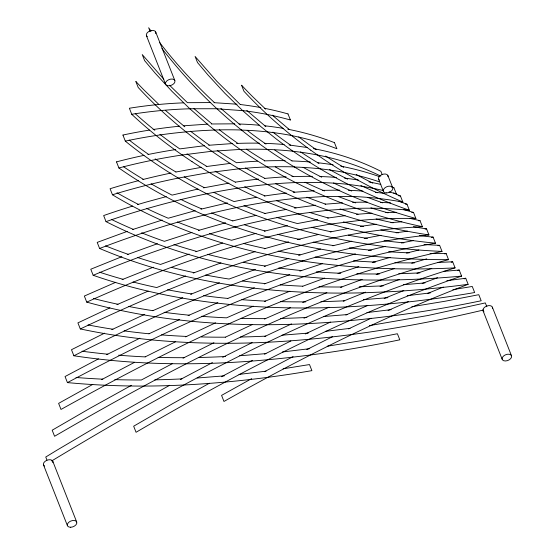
<?xml version="1.0" encoding="UTF-8"?>
<svg xmlns="http://www.w3.org/2000/svg" width="555" height="555" viewBox="0 0 555 555"><rect width="100%" height="100%" fill="white"/><g stroke="black" fill="none" stroke-linecap="round" stroke-linejoin="round"><path stroke-width="0.83" d="M51.677 460.941C179.376 383.907 311.903 311.757 455.072 267.864L452.679 261.787A704.878 487.033 -23 0 1 437.708 262.425M169.677 385.295L114.309 416.285L57.061 450.112L45.753 457.029L46.946 460.067M251.686 378.621L221.577 395.382L223.97 401.459C302.642 357.101 383.699 316.586 468.129 284.313L465.735 278.235L464.133 278.86M209.415 383.234L172.321 403.818L133.665 426.205L136.058 432.283C239.989 371.455 347.513 315.427 461.6 276.085L459.207 270.014A739.468 510.926 -23 0 1 443.792 271.339M92.761 384.407L58.615 403.374L61.008 409.444C181.242 342.629 306.714 280.587 442.016 251.408L439.622 245.338A660.769 456.55 -23 0 1 423.978 244.477M98.436 358.884L65.046 376.54L67.439 382.617C164.551 330.822 265.359 283.882 372.245 256.188A569.583 446.837 -10.5 0 1 387.945 252.435L411.644 247.44L435.488 243.187L433.094 237.11A650.724 449.612 -23 0 1 419.455 235.646M131.459 385.316L90.84 407.807L52.184 430.201L54.577 436.279C179.064 363.941 308.594 296.446 448.544 259.636L446.151 253.559A678.751 468.975 -23 0 1 430.014 253.482M221.417 376.755L252.539 360.341M101.537 379.669L134.213 362.491M180.479 379.447L212.426 362.588M264.506 371.683L293.075 356.629M172.549 363.553L141.345 379.988A724.49 500.575 -23 0 1 114.788 379.627M104.555 333.166L71.484 349.712L73.877 355.783C167.61 308.427 265.151 266.032 368.312 244.242A513.722 403.013 -10.5 0 1 425.158 235.403M222.701 357.309L252.13 342.595M306.776 349.594L332.591 336.649M183.025 358.176L213.925 342.74M264.506 354.187L290.869 340.978M106.678 354.666L139.895 338.168M145.188 356.879L175.422 341.811M109.925 307.831L77.915 322.878L80.308 328.955C170.711 285.978 265.04 248.12 364.378 232.295A650.724 449.612 -23 0 0 435.495 243.18M305.285 333.957L330.454 322.073M185.571 336.899L215.527 322.837M264.451 336.621L291.472 323.919M348.519 328.893L371.142 318.216M111.812 329.663L144.751 314.317M149.024 333.77L179.695 319.43M225.323 337.218L252.483 324.474M115.752 282.294L84.346 296.051L86.74 302.128C144.91 275.946 204.844 253.253 266.664 237.283A580.481 455.384 -10.5 0 1 299.79 229.624L330.01 224.144L360.438 220.349A385.274 302.246 -10.5 0 1 415.903 218.545L413.51 212.433A385.274 302.246 -10.5 0 0 411.782 212.426M303.987 318.223L329.011 307.213M388.056 310.509L408.376 301.587M188.117 315.615L217.831 302.635M264.409 319.063L290.577 307.602M345.876 315.039L367.778 305.41M116.952 304.653L148.136 291.125M152.868 310.661L182.755 297.653M253.281 306.159L226.572 317.835A669.288 462.44 -23 0 1 201.604 316.281M302.69 302.489L326.867 292.672M384.171 298.493L403.804 290.543M190.67 294.33L219.412 282.766M227.821 298.444L254.391 287.754M264.367 301.497L289.904 291.188M343.247 301.192L365.579 292.152M427.371 293.567L443.299 287.067M122.1 279.644L153.291 267.205M121.885 256.674L90.777 269.224L93.171 275.294C135.184 257.631 178.287 242.493 222.229 230.38A622.356 488.233 -10.5 0 1 235.209 226.967L243.034 225.018A520.243 408.126 -10.5 0 1 298.444 213.918A664.384 459.047 -23 0 1 237.713 188.173A719.488 497.12 -23 0 1 192.058 161.651M185.578 275.988L156.704 287.552A649.211 448.565 -23 0 1 133.027 281.975M127.227 231.386L97.208 242.389L99.602 248.467C144.085 231.393 189.803 217.359 236.458 207.577A453.504 355.776 -10.5 0 1 297.098 198.225M193.23 273.046L220.987 262.89M340.624 287.344L362.193 279.401M380.05 286.56L399.232 279.505M264.333 283.931L289.772 274.607M302.773 286.227L324.731 278.131M422.147 283.452L437.534 277.736M127.248 254.627L157.377 243.735M255.446 269.425L229.069 279.054A647.019 447.052 -23 0 1 205.704 275.016M189.151 254.051L160.548 264.444A649.371 448.676 -23 0 1 137.709 257.548M457.66 270.556L459.207 270.014M299.873 271.09L322.594 263.59M376.172 274.538L394.667 268.453M195.797 251.755L222.569 243.021M264.305 266.358L288.85 258.339M338.002 273.497L358.808 266.65M132.402 229.61L162.22 220.03M416.937 273.331L431.776 268.391M255.036 251.616L230.318 259.664A647.609 447.462 -23 0 1 207.473 254.308M191.961 232.413L164.391 241.335A657.328 454.17 -23 0 1 141.629 232.809M451.187 262.251L452.679 261.787M298.583 255.342L320.471 249.042M372.287 262.508L390.103 257.409M198.364 230.464L225.601 222.763M264.284 248.786L288.642 241.869M335.387 259.643L355.436 253.892M411.727 263.202L426.739 258.852M256.049 233.35L231.567 240.28A656.003 453.262 -23 0 1 209.54 233.641M195.194 210.664L168.227 218.226A673.173 465.125 -23 0 1 146.36 208.319M444.715 253.94L446.151 253.559M166.285 196.595L146.145 202.082A614.975 482.448 -10.5 0 0 137.571 204.594M297.3 239.594L318.362 234.494M368.409 250.478L369.859 250.111A569.583 446.837 -10.5 0 1 385.552 246.358M200.945 209.166L227.404 202.908M232.816 220.89L240.641 218.948A520.243 408.126 -10.5 0 1 256.368 215.319M332.785 245.782L351.787 241.203M406.524 253.08L418.9 250.034M483.62 309.974C416.222 325.965 347.603 337.364 278.43 341.651A756.118 522.428 -23 0 1 227.716 343.302M198.003 189.04L172.071 195.117A697.115 481.664 -23 0 1 151.092 183.83M437.964 245.698L439.622 245.338M364.253 238.511L365.918 238.164A513.722 403.013 -10.5 0 1 381.001 235.299M203.532 187.868L228.931 183.136M330.197 231.928L348.436 228.431M401.334 242.944L413.218 240.606M175.907 172.008L201.59 167.298M317.765 219.69L297.397 223.554A649.6 448.835 -23 0 1 276.98 217.442M431.506 237.374L433.094 237.11M237.706 188.187C207.577 192.835 177.85 199.828 148.539 208.16A614.975 482.448 -10.5 0 0 106.033 221.625L103.646 215.562A614.975 482.448 -10.5 0 1 132.583 206.092M452.859 289.641L472.263 286.463L474.657 292.534C432.442 299.832 389.804 304.702 347.014 306.866A749.583 517.919 -23 0 1 306.506 307.969A694.798 480.068 -23 0 1 230.2 304.535M360.389 226.468L361.985 226.218A650.724 449.612 -23 0 0 363.421 226.53M411.81 306.714L445.283 301.199L478.792 294.684L481.185 300.761C430.909 311.23 379.967 318.639 328.733 322.372A777.562 537.247 -23 0 1 307.852 323.634A728.403 503.281 -23 0 1 228.958 323.933A669.288 462.44 -23 0 1 155.247 316.759A656.842 453.844 -23 0 1 86.746 302.114M206.134 166.569L230.464 163.357M294.455 208.097A520.243 408.126 -10.5 0 1 296.051 207.847L315.615 205.232M327.616 218.066L345.099 215.659M369.401 325.618L427.919 315.504L485.32 302.912L486.818 306.707M283.106 368.798L309.496 364.559L311.889 370.636C271.346 377.643 230.415 382.395 189.338 384.705A737.817 509.788 -23 0 1 143.738 386.072A724.49 500.575 -23 0 1 72.129 383.019L67.439 382.617M116.508 161.9L118.902 167.978A465.437 365.135 -10.5 0 1 182.144 155.005L211.143 151.349L240.197 149.413A718.607 496.517 -23 0 0 295.739 182.65M327.235 346.23L363.9 340.243L397.408 333.735L399.801 339.813C349.525 350.281 298.576 357.691 247.35 361.416A783.341 541.243 -23 0 1 226.468 362.686A720.591 497.884 -23 0 1 147.568 362.991A696.463 481.213 -23 0 1 73.884 355.769M430.375 292.88L407.176 295.718M391.122 309.635L366.89 312.583M309.739 348.679L282.488 351.96M350.025 328.352L325.292 331.356M266.053 371.184L239.004 374.403M204.393 145.722L179.751 148.9A770.437 532.328 -23 0 1 159.951 134.345M425.047 229.055L426.566 228.889L428.96 234.959L425.158 235.375M356.525 214.424L358.051 214.272A651.535 450.174 -23 0 1 340.048 208.937M208.749 145.271L232.725 143.544M325.057 204.212L342.49 202.846M387.91 297.681L363.352 299.679M308.344 333.083L282.002 335.192M224.366 375.853L197.164 378.017M238.969 168.782A687.298 474.879 -23 0 0 297.085 198.315L324.897 196.442L352.571 196.456A300.928 236.076 -10.5 0 1 402.833 202.096L400.453 195.984A716.977 495.393 -23 0 1 393.613 192.974M165.355 110.341L183.594 125.791L207.91 124.119M347.326 314.574L326.34 316.295A777.562 537.247 -23 0 1 323.35 316.503M265.942 353.618L244.956 355.346A783.341 541.243 -23 0 1 239.725 355.7M314.172 190.747L294.712 192.224A687.298 474.879 -23 0 1 275.821 183.733M383.151 285.874L361.721 286.699A725.551 501.311 -23 0 1 359.238 286.748M236.354 143.391L237.811 143.336A769.39 531.6 -23 0 1 221.278 131.244L219.343 129.745M352.661 202.381L354.111 202.325A337.856 265.047 -10.5 0 1 367.424 202.145M211.379 123.987L234.744 123.827M322.504 190.365L339.826 190.136M163.829 79.275L142.24 54.577L144.633 60.655L155.164 73.163L171.939 91.325L189.824 108.752L216.429 108.745L242.695 110.639L260.739 126.526L276.543 139.194A774.412 535.075 -23 0 0 293.075 151.293C323.405 154.609 353.375 162.539 380.765 176.129M210.727 102.578L187.43 102.682L169.546 85.248M348.457 190.323L350.177 190.379A300.928 236.076 -10.5 0 1 362.921 191.1M214.036 102.675L237.047 104.208M307.421 147.547L290.681 145.223A774.412 535.075 -23 0 1 274.156 133.124L272.866 132.125M313.429 148.615C336.823 152.979 359.654 160.513 380.876 171.308L382.069 174.346M186.986 153.825L189.644 155.594A719.488 497.12 -23 0 0 206.668 166.292M192.037 161.671L182.144 154.97M310.751 150.176C291.042 135.85 272.387 120.067 255.14 102.855A803.328 555.049 -23 0 1 243.943 91.249L241.55 85.172A803.328 555.049 -23 0 0 252.747 96.785L265.651 109.162M298.729 136.925L308.358 144.099A732.447 506.077 -23 0 0 316.246 149.69M190.455 131.209L205.891 142.677A742.583 513.084 -23 0 0 209.186 144.994M247.176 130.349L251.616 133.741A749.326 517.739 -23 0 0 265.963 144.092M183.594 125.791L184.836 126.783M240.294 124.944L220.876 108.475M161.97 48.549C188.492 82.806 219.385 113.747 254.01 139.811A749.326 517.739 -23 0 0 294.407 166.972A685.46 473.609 -23 0 0 352.543 196.484M265.852 126.602L246.808 110.473M289.335 129.551L272.332 115.19M211.712 123.709L193.938 108.593M189.824 108.752L207.868 124.646L223.672 137.314A769.39 531.6 -23 0 0 240.197 149.413M240.301 104.562L216.7 81.162L195.11 56.464L197.504 62.535L208.042 75.043L224.81 93.205L242.695 110.639M214.244 102.411C194.451 83.944 176.115 63.908 159.576 42.478M158.702 104.291L144.154 90.153A804.452 555.826 -23 0 1 135.808 81.412L138.202 87.482A804.452 555.826 -23 0 0 146.548 96.223C165.515 115.516 186.258 133.047 208.285 148.754A742.583 513.084 -23 0 0 238.941 168.81L208.527 172.647L178.301 178.079A541.763 425.012 -10.5 0 0 112.457 194.77L110.077 188.728A541.763 425.012 -10.5 0 1 138.625 180.618M151.092 31.129L148.671 27.75L150.169 31.545M492.34 307.137L511.488 355.734A4.988 3.08 -21.5 0 1 505.508 360.979A4.988 3.08 -21.5 0 1 503.565 356.005A4.988 3.08 -21.5 0 1 511.495 355.762M483.086 310.835L502.226 359.432M399.08 201.347A689.372 476.315 -23 0 0 406.995 204.198L409.375 210.283A337.856 265.047 -10.5 0 0 356.504 208.368L327.45 210.29L298.451 213.959A646.415 446.636 -23 0 0 364.378 232.295M393.925 187.756L396.319 193.834M387.896 175.54L392.683 187.687M378.635 179.23L383.422 191.378M334.429 142.6L336.823 148.671M287.99 113.886L290.383 119.963M155.691 31.975L174.839 80.572A4.988 3.08 -21.5 0 1 168.859 85.817A4.988 3.08 -21.5 0 1 166.916 80.843A4.988 3.08 -21.5 0 1 174.846 80.6M146.437 35.673L165.577 84.27M182.151 154.963A770.437 532.328 -23 0 1 131.757 114.323L129.377 108.239A353.257 277.125 -10.5 0 1 183.795 102.835M122.939 135.073L125.333 141.143A729.409 503.982 -23 0 0 178.308 178.072A696.685 481.365 -23 0 0 236.43 207.605M52.774 461.26L76.701 522.005M43.512 464.951L67.439 525.696M379.308 180.097A4.988 3.08 -21.5 0 1 382.145 174.513A4.988 3.08 -21.5 0 1 388.007 176.677M147.311 36.672A4.988 3.08 -21.5 0 1 150.107 30.893A4.988 3.08 -21.5 0 1 155.678 33.598M44.608 466.082A4.988 3.08 -21.5 0 1 46.856 460.303A4.988 3.08 -21.5 0 1 52.829 462.641M483.96 311.834A4.988 3.08 -21.5 0 1 486.43 306.18A4.988 3.08 -21.5 0 1 492.452 308.282M217.206 150.481A742.583 513.084 -23 0 0 236.548 162.733A340.936 267.461 -10.5 0 1 257.395 161.2M264.34 160.894A340.936 267.461 -10.5 0 1 285.131 160.666M264.797 178.308A687.298 474.879 -23 0 1 245.56 167.957M256.694 197.275A453.504 355.776 -10.5 0 0 234.078 201.562A696.685 481.365 -23 0 1 213.696 192.301M264.277 196.047A453.504 355.776 -10.5 0 1 286.325 193.064M293.186 192.307A453.504 355.776 -10.5 0 1 294.705 192.155M325.646 204.15A651.535 450.174 -23 0 1 306.908 197.198M358.044 214.237A385.274 302.246 -10.5 0 1 371.94 213.196M385.829 212.551A385.274 302.246 -10.5 0 1 396.228 212.336M426.573 228.875A648.497 448.072 -23 0 1 413.371 226.711M393.141 222.819A648.497 448.072 -23 0 1 376.123 218.975M428.966 234.952A648.497 448.072 -23 0 1 360.438 220.356A651.535 450.174 -23 0 1 297.112 198.288M238.955 168.859A340.936 267.461 -10.5 0 1 294.427 166.895M125.326 141.116A401.924 315.309 -10.5 0 1 185.987 131.896A397.526 311.854 -10.5 0 1 203.359 130.543L213.772 130.057A322.642 253.115 -10.5 0 1 241.453 130.016M122.932 135.038A401.924 315.309 -10.5 0 1 149.337 130.113M153.131 129.516A401.924 315.309 -10.5 0 1 179.778 126.179M175.914 172.001A729.409 503.982 -23 0 1 155.164 158.883M148.476 154.318A729.409 503.982 -23 0 1 129.135 140.026M204.164 187.583A696.685 481.365 -23 0 1 184.225 176.83M264.992 213.432A649.6 448.835 -23 0 1 243.95 205.565M348.346 235.209A649.079 448.475 -23 0 0 365.925 238.157A660.769 456.55 -23 0 0 367.417 238.393M331.058 231.796A649.079 448.475 -23 0 1 311.542 227.286M403.853 242.861A660.769 456.55 -23 0 1 383.991 240.683M396.152 232.816A513.722 403.013 -10.5 0 1 407.543 231.185M442.016 251.408A660.769 456.55 -23 0 1 368.312 244.242A649.079 448.475 -23 0 1 299.783 229.638A649.6 448.835 -23 0 1 236.465 207.57M145.181 356.893A696.463 481.213 -23 0 1 118.68 355.179M107.885 354.208A696.463 481.213 -23 0 1 82.001 351.197M199.169 357.489A720.591 497.884 -23 0 0 224.088 356.574A783.341 541.243 -23 0 0 225.566 356.532M184.322 357.684A720.591 497.884 -23 0 1 158.14 357.385M102.828 379.169A724.49 500.575 -23 0 1 75.986 377.476M181.846 378.898A737.817 509.788 -23 0 1 154.783 379.842M131.764 114.281A353.257 277.125 -10.5 0 1 189.824 108.787M154.852 130.321A770.437 532.328 -23 0 1 135.233 113.643M235.292 182.137A719.488 497.12 -23 0 1 215.076 171.211M235.32 182.172A391.206 306.901 -10.5 0 1 258.491 179.078M264.298 178.467A391.206 306.901 -10.5 0 1 286.102 176.823M291.916 176.545A391.206 306.901 -10.5 0 1 293.373 176.483M296.044 207.903A664.384 459.047 -23 0 1 276.397 200.591M264.895 195.873A664.384 459.047 -23 0 1 244.755 186.764M264.263 213.633A520.243 408.126 -10.5 0 1 286.484 209.422M361.985 226.225A646.415 446.636 -23 0 1 343.323 221.917M328.345 217.976A646.415 446.636 -23 0 1 309.607 212.399M398.497 232.843A650.724 449.612 -23 0 1 380.813 229.923M361.978 226.183A444.291 348.547 -10.5 0 1 376.463 224.248M390.984 222.68A444.291 348.547 -10.5 0 1 401.882 221.757M418.588 220.758A444.291 348.547 -10.5 0 1 420.038 220.696L422.431 226.738A444.291 348.547 -10.5 0 0 364.371 232.261M237.713 188.249A391.206 306.901 -10.5 0 1 295.766 182.56M239.045 124.015A268.453 210.602 -10.5 0 1 259.74 125.284M264.471 125.763A268.453 210.602 -10.5 0 1 283.203 128.371M287.83 129.197A268.453 210.602 -10.5 0 1 289.363 129.488M292.013 160.894A749.326 517.739 -23 0 1 274.69 149.996M292.013 160.957A270.306 212.052 -10.5 0 1 310.335 162.011M317.446 162.705A270.306 212.052 -10.5 0 1 333.076 164.793M340.798 166.125A270.306 212.052 -10.5 0 1 342.331 166.417M333.506 182.956A685.46 473.609 -23 0 0 350.149 190.414A667.45 461.17 -23 0 0 351.676 191.031M321.713 177.212A685.46 473.609 -23 0 1 303.127 167.305M413.524 212.419A667.45 461.17 -23 0 1 403.665 209.568M382.721 202.839A667.45 461.17 -23 0 1 367.792 197.448M375.568 192.307A300.928 236.076 -10.5 0 1 384.969 193.494M398.136 195.603A300.928 236.076 -10.5 0 1 400.439 196.019M415.917 218.497A667.45 461.17 -23 0 1 352.557 196.47M294.407 167.034A270.306 212.052 -10.5 0 1 344.724 172.487M241.439 130.092A268.453 210.602 -10.5 0 1 291.757 135.559M106.04 221.632A657.328 454.17 -23 0 0 166.778 247.412A647.609 447.462 -23 0 0 232.705 265.748M133.214 229.326A657.328 454.17 -23 0 1 111.61 219.516M196.685 251.422A647.609 447.462 -23 0 1 173.93 244.547M301.434 270.549A652.749 451.014 -23 0 1 278.763 267.968M265.339 266.06A652.749 451.014 -23 0 1 243.312 262.293M377.74 273.969A704.572 486.818 -23 0 1 356.775 273.788M340.791 273.282A704.572 486.818 -23 0 1 316.274 271.853M419.927 272.873A739.468 510.926 -23 0 1 398.754 273.691M379.405 273.99A739.468 510.926 -23 0 1 377.733 273.997M461.6 276.092A739.468 510.926 -23 0 1 380.126 280.074M380.133 280.046A704.572 486.818 -23 0 1 303.807 276.668M303.828 276.619A652.749 451.014 -23 0 1 232.705 265.748M152.861 310.675A656.842 453.844 -23 0 1 128.781 306.478M118.007 304.279A656.842 453.844 -23 0 1 93.483 298.486M189.262 315.198A669.288 462.44 -23 0 1 164.127 312.298M305.465 317.536A728.403 503.281 -23 0 1 280.552 318.431M265.706 318.625A728.403 503.281 -23 0 1 241.161 318.362M306.95 317.488A777.562 537.247 -23 0 1 305.458 317.557M99.609 248.46A649.371 448.676 -23 0 0 162.934 270.521A647.019 447.052 -23 0 0 231.463 285.124A669.677 462.71 -23 0 0 305.174 292.284M128.136 254.315A649.371 448.676 -23 0 1 105.561 245.844M194.208 272.685A647.019 447.052 -23 0 1 171.342 267.33M302.78 286.207A669.677 462.71 -23 0 1 280.136 284.854M265.463 283.591A669.677 462.71 -23 0 1 242.597 280.99M341.908 287.004A725.551 501.311 -23 0 1 318.993 286.782M465.735 278.249A781.974 540.299 -23 0 1 446.858 280.608M425.033 282.883A781.974 540.299 -23 0 1 403.291 284.659M468.129 284.32A781.974 540.299 -23 0 1 389.27 291.75L364.115 292.776A725.551 501.311 -23 0 1 305.16 292.318M93.178 275.287A649.211 448.565 -23 0 0 159.098 293.637A654.22 452.027 -23 0 0 230.221 304.501M123.071 279.304A649.211 448.565 -23 0 1 99.518 272.165M227.827 298.43A654.22 452.027 -23 0 1 203.65 295.649M191.732 293.949A654.22 452.027 -23 0 1 167.527 289.765M280.761 301.636A694.798 480.068 -23 0 0 304.126 301.871A749.583 517.919 -23 0 0 305.791 301.885M265.588 301.108A694.798 480.068 -23 0 1 241.876 299.679M344.62 300.789A749.583 517.919 -23 0 1 320.929 301.663M170.621 224.296A673.173 465.125 -23 0 1 112.471 194.805M142.739 179.563A541.763 425.012 -10.5 0 1 170.912 173.07M138.292 204.33A673.173 465.125 -23 0 1 116.959 192.786M199.169 230.145A656.003 453.262 -23 0 1 177.357 221.979M300.089 254.884A643.821 444.839 -23 0 1 278.159 251.131M265.221 248.529A643.821 444.839 -23 0 1 244.033 243.589M373.799 262.029A677.988 468.448 -23 0 1 353.479 260.85M336.483 259.414A677.988 468.448 -23 0 1 315.122 257.021M414.571 262.876A704.878 487.033 -23 0 1 394.903 262.744M375.409 262.126A704.878 487.033 -23 0 1 373.792 262.05M455.072 267.864A704.878 487.033 -23 0 1 376.186 268.127A677.988 468.448 -23 0 1 302.461 260.989M302.482 260.961A643.821 444.839 -23 0 1 233.953 246.358A656.003 453.262 -23 0 1 170.635 224.282M289.349 129.523A255.14 200.154 -10.5 0 1 334.415 142.628M343.656 167.319A716.977 495.393 -23 0 1 342.282 166.507A732.447 506.077 -23 0 1 325.653 156.052M372.766 183.143A716.977 495.393 -23 0 1 356.227 174.471M342.317 166.458A254.891 199.96 -10.5 0 1 379.259 176.559M402.868 202.041A716.977 495.393 -23 0 1 344.676 172.584A732.447 506.077 -23 0 1 310.765 150.162M344.71 172.536A254.891 199.96 -10.5 0 1 378.905 181.686M291.743 135.6A255.14 200.154 -10.5 0 1 336.802 148.698M237.804 143.398A301.601 236.603 -10.5 0 1 259.428 143.197M264.402 143.329A301.601 236.603 -10.5 0 1 284.16 144.522M289.065 144.987A301.601 236.603 -10.5 0 1 290.695 145.16M293.345 176.573A718.607 496.517 -23 0 1 275.245 166.868M264.707 160.742A718.607 496.517 -23 0 1 246.371 149.149M293.366 176.643A297.237 233.183 -10.5 0 1 312.507 176.365M319.971 176.525A297.237 233.183 -10.5 0 1 336.455 177.433M344.634 178.169A297.237 233.183 -10.5 0 1 346.264 178.335A273.532 214.584 -10.5 0 1 358.433 180.07M338.328 196.553A664.501 459.131 -23 0 0 354.097 202.346A654.047 451.909 -23 0 0 355.686 202.887M324.467 190.955A664.501 459.131 -23 0 1 305.014 182.255M420.045 220.647A654.047 451.909 -23 0 1 410.117 218.434M388.07 212.863A654.047 451.909 -23 0 1 370.9 207.847M380.688 202.422A337.856 265.047 -10.5 0 1 390.595 202.908M405.344 204.087A337.856 265.047 -10.5 0 1 406.975 204.247M422.438 226.724A654.047 451.909 -23 0 1 356.497 208.409A664.501 459.131 -23 0 1 295.78 182.609M295.76 182.713A297.237 233.183 -10.5 0 1 348.658 184.413M240.197 149.468A301.601 236.603 -10.5 0 1 293.089 151.231A711.489 491.598 -23 0 0 348.602 184.544A689.372 476.315 -23 0 0 409.389 210.269M240.315 104.52A272.616 213.862 -10.5 0 1 260.781 107.601M264.52 108.315A272.616 213.862 -10.5 0 1 287.969 113.928M346.209 178.467A711.489 491.598 -23 0 1 329.531 169.559M318.965 163.461A711.489 491.598 -23 0 1 300.574 151.917M377.379 192.807A689.372 476.315 -23 0 1 360.847 185.516M347.673 179.175A689.372 476.315 -23 0 1 346.23 178.446M368.964 181.908A273.532 214.584 -10.5 0 1 380.827 184.426M391.754 187.195A273.532 214.584 -10.5 0 1 393.911 187.798M348.644 184.475A273.532 214.584 -10.5 0 1 383.221 190.504M389.069 191.933A273.532 214.584 -10.5 0 1 396.305 193.868M242.708 110.591A272.616 213.862 -10.5 0 1 290.362 119.998M80.315 328.942A672.362 464.563 -23 0 0 151.411 339.861A692.418 478.417 -23 0 0 227.73 343.261M149.018 333.784A672.362 464.563 -23 0 1 124.112 330.863M112.949 329.247A672.362 464.563 -23 0 1 88.023 324.918M225.337 337.183A692.418 478.417 -23 0 1 201.16 336.94M186.792 336.441A692.418 478.417 -23 0 1 161.512 334.894M265.831 336.129A756.118 522.428 -23 0 1 240.447 337.031M118.895 167.978A697.115 481.664 -23 0 0 174.464 201.188A672.292 464.514 -23 0 0 235.188 226.988M116.501 161.866A465.437 365.135 -10.5 0 1 143.974 155.365M147.928 154.54A465.437 365.135 -10.5 0 1 175.762 149.538M143.377 179.327A697.115 481.664 -23 0 1 123.709 166.854M232.795 220.911A672.292 464.514 -23 0 1 211.615 212.974M201.659 208.867A672.292 464.514 -23 0 1 180.791 199.405M277.569 234.293A642.773 444.118 -23 0 0 298.743 239.226A659.562 455.717 -23 0 0 300.172 239.545M265.103 230.984A642.773 444.118 -23 0 1 244.755 224.886M349.435 247.801A659.562 455.717 -23 0 0 369.866 250.097A678.751 468.975 -23 0 0 371.413 250.263M333.77 245.608A659.562 455.717 -23 0 1 313.193 242.119M409.208 252.872A678.751 468.975 -23 0 1 388.632 251.699M448.544 259.636A678.751 468.975 -23 0 1 372.252 256.188A659.562 455.717 -23 0 1 301.122 245.317M301.136 245.296A642.773 444.118 -23 0 1 235.209 226.96M264.27 231.22A580.481 455.384 -10.5 0 1 287.414 225.691M386.703 192.932A4.988 3.08 -21.5 0 0 392.69 187.708A4.988 3.08 -21.5 0 0 384.761 187.958A4.988 3.08 -21.5 0 0 386.703 192.932M70.721 527.25A4.988 3.08 -21.5 0 0 76.708 522.026A4.988 3.08 -21.5 0 0 68.778 522.276A4.988 3.08 -21.5 0 0 70.721 527.25"/></g></svg>
